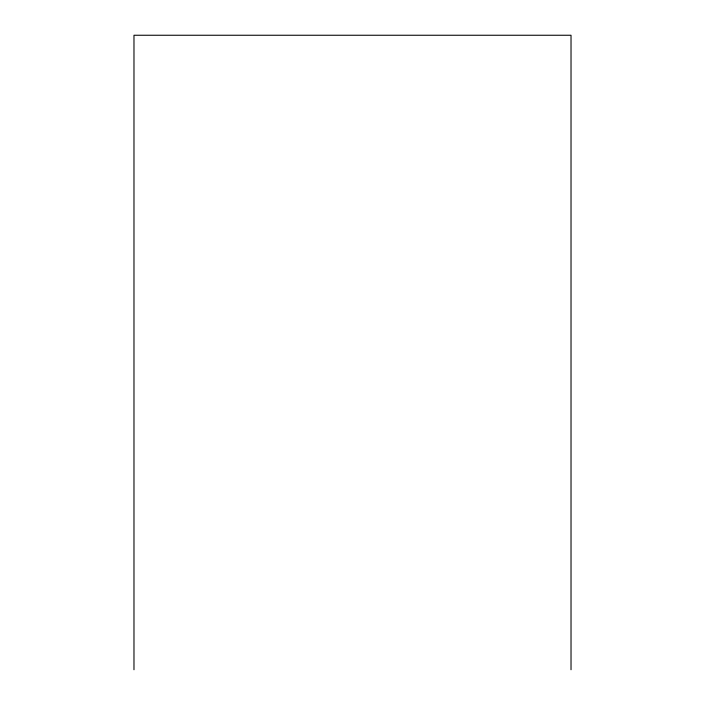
<?xml version="1.0" encoding="UTF-8"?>
<svg xmlns="http://www.w3.org/2000/svg" width="705" height="705" viewBox="0 0 705 705"><rect width="100%" height="100%" fill="white"/><g stroke="black" fill="none" stroke-linecap="round" stroke-linejoin="round"><path stroke-width="1.06" d="M571.024 669.75L571.024 35.25L133.976 35.25L133.976 669.75"/></g></svg>
